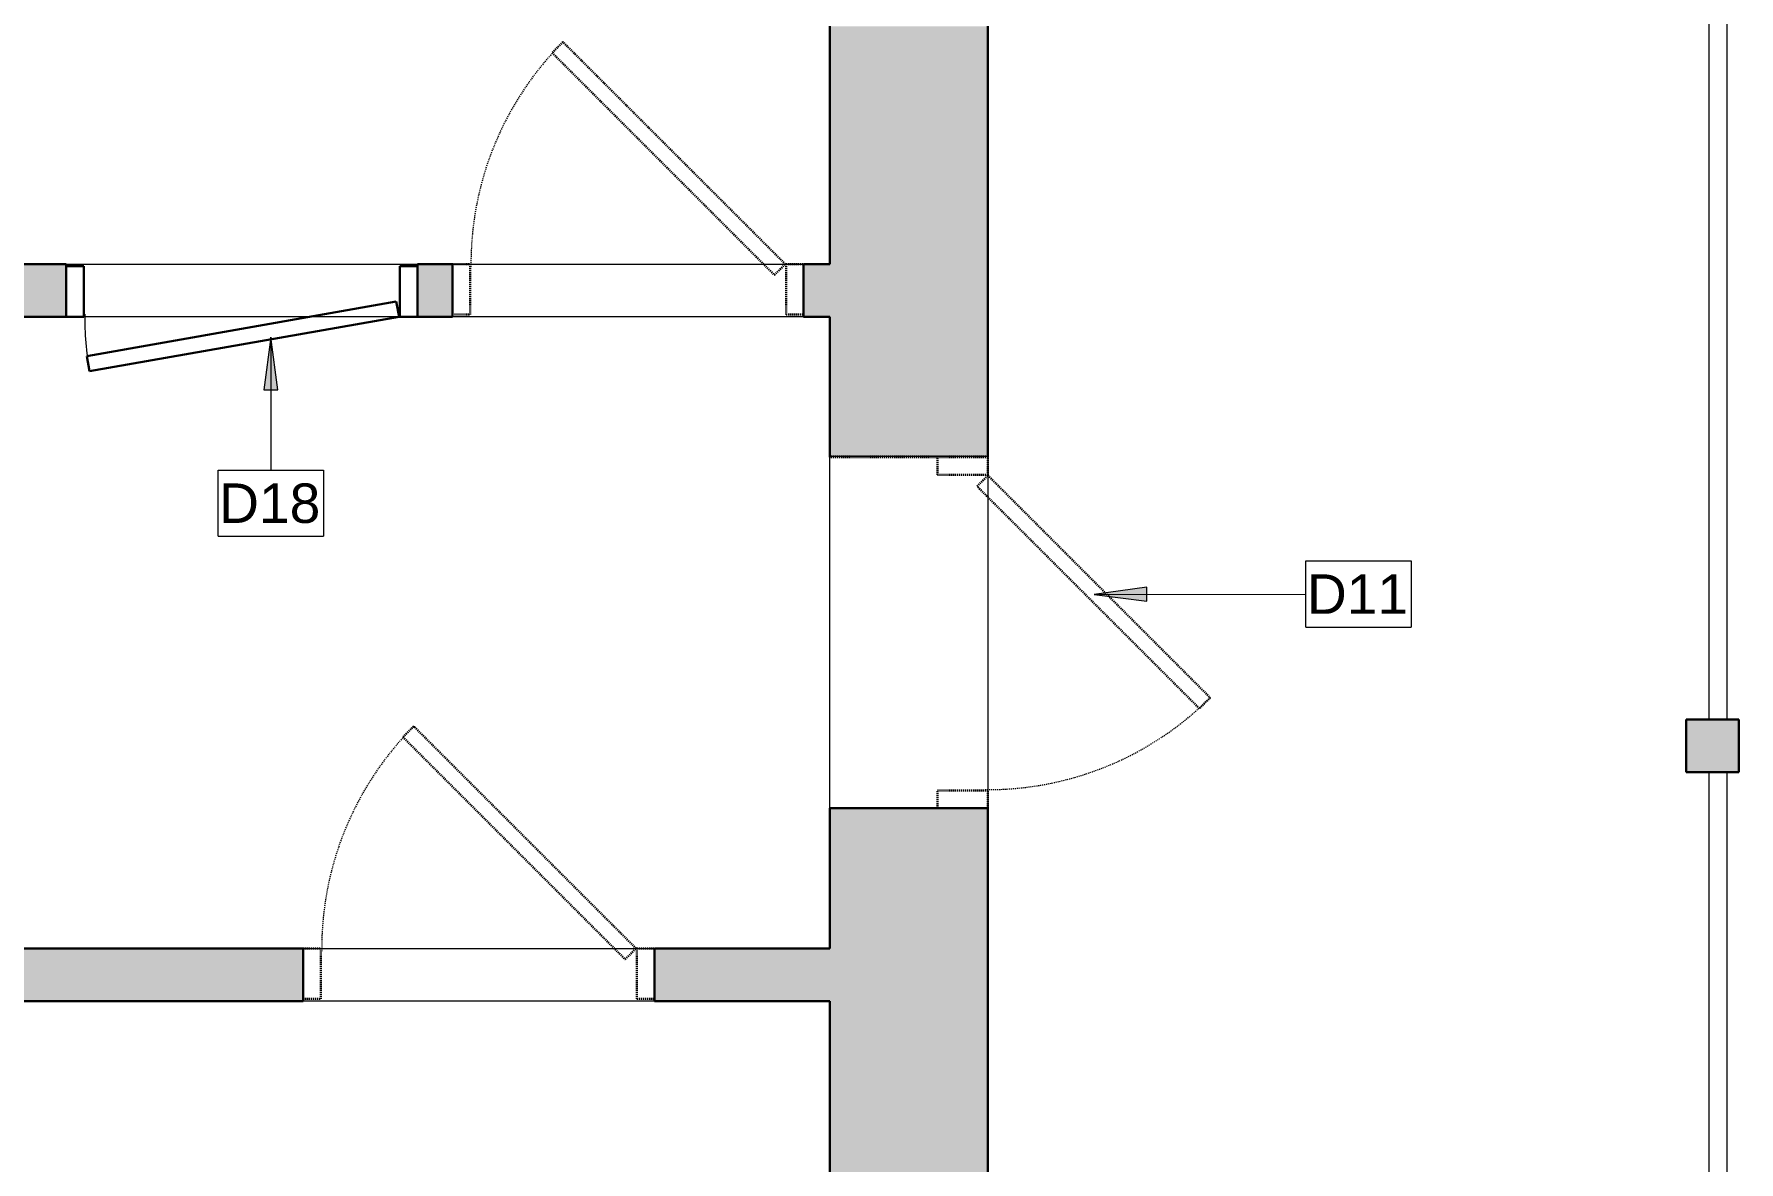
# Model space of a CAD drawing. Header units: inches. Extents: x -1176 to 1545, y -2552 to 978.
# Drawn here: x -862.7 to -668.5, y -1133.6 to -1005.1 of the extents above; entities that cross this region are included whole.
import ezdxf

# ---------------------------------------------------------------- set-up
doc = ezdxf.new("R2010")
doc.units = ezdxf.units.IN
doc.header["$MEASUREMENT"] = 0
doc.linetypes.add('Demolished', pattern=[0.1875, 0.125, -0.0625])
for name, color, linetype, lineweight in [('A-ANNO-KEYN', 231, 'Continuous', 9), ('A-COLS', 52, 'Continuous', 18), ('A-DOOR', 31, 'Demolished', 9), ('A-DOOR-FRAM', 31, 'Demolished', 30), ('A-FLOR', 192, 'Continuous', 18), ('A-FLOR-HRAL', 11, 'Continuous', 18), ('A-WALL', 113, 'Continuous', 18), ('A-WALL-PATT', 111, 'Continuous', 18)]:
    doc.layers.add(name, color=color, linetype=linetype, lineweight=lineweight)
doc.styles.add('Arial', font='arial.ttf', dxfattribs={"height": 4.5})

# ---------------------------------------------------------------- blocks, each defined once
blk = doc.blocks.new('Top Rail Type - Top Rail_Internal_-5050133-2nd Floor Demo')
at = {"layer": 'A-FLOR-HRAL', "lineweight": 9}
for p, q in [((-671.86, -1083.19), (-671.86, -909.19)), ((-669.86, -909.19), (-669.86, -1083.19)), ((-671.86, -1266.19), (-671.86, -1089.19)), ((-669.86, -1089.19), (-669.86, -1266.19))]:
    blk.add_line(p, q, dxfattribs=at)
blk = doc.blocks.new('Single Flush - D2 3_ X 7_3_-7041559-2nd Floor Demo')
at = {"layer": 'A-DOOR', "color": 250, "lineweight": 30}
for p, q in [((-8.65, -33.09), (16.67, -7.76)), ((16.67, -7.76), (17.91, -9)), ((17.91, -9), (-7.42, -34.32)), ((-7.42, -34.32), (-8.65, -33.09))]:
    blk.add_line(p, q, dxfattribs=at)
at = {"layer": 'A-DOOR', "color": 7}
blk.add_arc((17.91, -9), 35.81, 179.5, 225, dxfattribs=at)
at = {"layer": 'A-DOOR-FRAM', "color": 250}
for p, q in [((-20, -3.25), (-20, -9)), ((-20, -3.25), (-18, -3.25)), ((-18, -3.25), (-18, -9)), ((18, -3.25), (18, -9)), ((18, -3.25), (20, -3.25)), ((20, -3.25), (20, -9)), ((-20, -9), (-18, -9)), ((18, -9), (20, -9))]:
    blk.add_line(p, q, dxfattribs=at)
blk = doc.blocks.new('Single Flush - D2 3_ X 8_-8252910-2nd Floor Demo')
at = {"layer": 'A-DOOR', "color": 8, "linetype": 'Continuous', "lineweight": 30}
for p, q in [((-17.67, -7.5), (17.6, -1.28)), ((17.6, -1.28), (17.91, -3)), ((17.91, -3), (-17.36, -9.22)), ((-17.36, -9.22), (-17.67, -7.5))]:
    blk.add_line(p, q, dxfattribs=at)
at = {"layer": 'A-DOOR', "linetype": 'Continuous'}
blk.add_arc((17.91, -3), 35.81, 179.5, 190, dxfattribs=at)
at = {"layer": 'A-DOOR-FRAM', "color": 8, "linetype": 'Continuous'}
for p, q in [((-20, 2.75), (-20, -3)), ((-20, 2.75), (-18, 2.75)), ((-18, 2.75), (-18, -3)), ((18, 2.75), (18, -3)), ((18, 2.75), (20, 2.75)), ((20, 2.75), (20, -3)), ((-20, -3), (-18, -3)), ((18, -3), (20, -3))]:
    blk.add_line(p, q, dxfattribs=at)
blk = doc.blocks.new('Single Flush - D2 3_ X 8_-8252891-2nd Floor Demo')
at = {"layer": 'A-DOOR', "color": 250, "lineweight": 30}
for p, q in [((-7.42, 28.32), (-8.65, 27.09)), ((17.91, 3), (-7.42, 28.32)), ((-8.65, 27.09), (16.67, 1.76)), ((16.67, 1.76), (17.91, 3))]:
    blk.add_line(p, q, dxfattribs=at)
at = {"layer": 'A-DOOR', "color": 7}
blk.add_arc((17.91, 3), 35.81, 135, 180.5, dxfattribs=at)
at = {"layer": 'A-DOOR-FRAM', "color": 250}
for p, q in [((-20, -2.75), (-20, 3)), ((-20, 3), (-18, 3)), ((-18, -2.75), (-18, 3)), ((18, -2.75), (18, 3)), ((18, 3), (20, 3)), ((20, -2.75), (20, 3)), ((-20, -2.75), (-18, -2.75)), ((18, -2.75), (20, -2.75))]:
    blk.add_line(p, q, dxfattribs=at)
blk = doc.blocks.new('Single Flush - D2 3_ X 7_3_-8110891-2nd Floor Demo')
at = {"layer": 'A-DOOR', "color": 250, "lineweight": 30}
for p, q in [((-7.42, 28.32), (-8.65, 27.09)), ((17.91, 3), (-7.42, 28.32)), ((-8.65, 27.09), (16.67, 1.76)), ((16.67, 1.76), (17.91, 3))]:
    blk.add_line(p, q, dxfattribs=at)
at = {"layer": 'A-DOOR', "color": 7}
blk.add_arc((17.91, 3), 35.81, 135, 180.5, dxfattribs=at)
at = {"layer": 'A-DOOR-FRAM', "color": 250}
for p, q in [((-20, -2.75), (-20, 3)), ((-20, 3), (-18, 3)), ((-18, -2.75), (-18, 3)), ((18, -2.75), (18, 3)), ((18, 3), (20, 3)), ((20, -2.75), (20, 3)), ((-20, -2.75), (-18, -2.75)), ((18, -2.75), (20, -2.75))]:
    blk.add_line(p, q, dxfattribs=at)
blk = doc.blocks.new('Keynote Tag - Keynote Number - Boxed-135510-2nd Floor Demo')
at = {"layer": 'A-ANNO-KEYN'}
for p, q in [((-0.125, -0.0792), (-0.125, 0.0781)), ((-0.125, 0.0781), (0.125, 0.0781)), ((0.125, 0.0781), (0.125, -0.0792)), ((-0.125, -0.0792), (0.125, -0.0792))]:
    blk.add_line(p, q, dxfattribs=at)

msp = doc.modelspace()

# ---------------------------------------------------------------- hatches: boundary and pattern name
at = {"layer": 'A-ANNO-KEYN'}
for points in [[(-835.74, -1039.63), (-836.53, -1045.63), (-834.95, -1045.63)], [(-741.94, -1068.94), (-735.94, -1069.72), (-735.94, -1068.14)]]:
    msp.add_hatch(color=256, dxfattribs=at).paths.add_polyline_path(points, flags=0)
at = {"layer": 'A-COLS'}
msp.add_hatch(color=250, dxfattribs=at).paths.add_polyline_path([(-674.48, -1089.19), (-668.48, -1089.19), (-668.48, -1083.19), (-674.48, -1083.19)], flags=0)
at = {"layer": 'A-WALL-PATT'}
h = msp.add_hatch(color=250, dxfattribs=at)
h.paths.add_polyline_path([(-754.04, -1262.19), (-754.04, -1210.19), (-772.04, -1210.19), (-772.04, -1262.19), (-757.66, -1262.19)], flags=0)
h.paths.add_polyline_path([(-769.38, -1170.19), (-754.04, -1170.19), (-754.04, -1093.3), (-772.04, -1093.3), (-772.04, -1170.19)], flags=0)
h.paths.add_polyline_path([(-754.04, -1053.19), (-754.04, -1004.19), (-772.04, -1004.19), (-772.04, -1053.19), (-757.66, -1053.19)], flags=0)
h.paths.add_polyline_path([(-757.66, -962.19), (-754.04, -962.19), (-754.04, -860.19), (-772.04, -860.19), (-772.04, -962.19)], flags=0)
h.paths.add_polyline_path([(-757.66, -818.19), (-754.04, -818.19), (-754.04, -716.19), (-772.04, -716.19), (-772.04, -818.19), (-769.38, -818.19)], flags=0)
h.paths.add_polyline_path([(-772.04, -674.19), (-754.04, -674.19), (-754.04, -572.19), (-772.04, -572.19), (-772.04, -666.25)], flags=0)
h.paths.add_polyline_path([(-772.04, -530.19), (-754.04, -530.19), (-754.04, -428.19), (-772.04, -428.19), (-772.04, -529.77)], flags=0)
h.paths.add_polyline_path([(-769.38, -386.19), (-754.04, -386.19), (-754.04, -278.19), (-772.04, -278.19), (-772.04, -386.19)], flags=0)
h.paths.add_polyline_path([(-757.66, -236.19), (-754.04, -236.19), (-754.04, -122.5), (-772.04, -122.5), (-772.04, -236.19)], flags=0)
h.paths.add_polyline_path([(-772.04, -80.5), (-754.04, -80.5), (-754.04, 16.25), (-772.04, 16.25), (-772.04, -72.63)], flags=0)
h = msp.add_hatch(color=250, dxfattribs=at)
h.paths.add_polyline_path([(-772.04, -1037.3), (-772.04, -1031.3), (-775.04, -1031.3), (-775.04, -1037.3)], flags=0)
h.paths.add_polyline_path([(-815.04, -1037.3), (-815.04, -1031.3), (-819.04, -1031.3), (-819.04, -1037.3)], flags=0)
h.paths.add_polyline_path([(-859.04, -1037.3), (-859.04, -1031.3), (-1017.06, -1031.3), (-1017.06, -1037.3), (-945.25, -1037.3)], flags=0)
h = msp.add_hatch(color=250, dxfattribs=at)
h.paths.add_polyline_path([(-772.04, -1115.3), (-772.04, -1109.3), (-792.04, -1109.3), (-792.04, -1115.3)], flags=0)
h.paths.add_polyline_path([(-851.46, -1115.3), (-832.04, -1115.3), (-832.04, -1109.3), (-1017.06, -1109.3), (-1017.06, -1115.3), (-945.25, -1115.3)], flags=0)

# ---------------------------------------------------------------- linework, layer by layer
at = {"layer": 'A-ANNO-KEYN'}
for p, q in [((-835.74, -1039.63), (-836.53, -1045.63)), ((-834.95, -1045.63), (-835.74, -1039.63)), ((-835.74, -1039.63), (-835.74, -1054.77)), ((-836.53, -1045.63), (-834.95, -1045.63)), ((-735.94, -1068.14), (-741.94, -1068.94)), ((-735.94, -1069.72), (-735.94, -1068.14)), ((-741.94, -1068.94), (-717.81, -1068.91)), ((-741.94, -1068.94), (-735.94, -1069.72))]:
    msp.add_line(p, q, dxfattribs=at)
at = {"layer": 'A-COLS', "color": 8, "lineweight": 30}
for p, q in [((-674.48, -1089.19), (-674.48, -1083.19)), ((-674.48, -1083.19), (-668.48, -1083.19)), ((-668.48, -1089.19), (-668.48, -1083.19)), ((-668.48, -1089.19), (-674.48, -1089.19))]:
    msp.add_line(p, q, dxfattribs=at)
at = {"layer": 'A-FLOR'}
for p, q in [((-772.04, -1093.3), (-772.04, -1053.3)), ((-754.04, -1053.3), (-754.04, -1093.3))]:
    msp.add_line(p, q, dxfattribs=at)
at = {"layer": 'A-WALL', "color": 8, "lineweight": 30}
for p, q in [((-772.04, -1004.19), (-772.04, -1031.3)), ((-754.04, -1004.19), (-754.04, -1053.3)), ((-1017.06, -1031.3), (-859.04, -1031.3)), ((-859.04, -1031.3), (-859.04, -1037.3)), ((-819.04, -1031.3), (-815.04, -1031.3)), ((-819.04, -1031.3), (-819.04, -1037.3)), ((-815.04, -1031.3), (-815.04, -1037.3)), ((-772.04, -1031.3), (-775.04, -1031.3)), ((-775.04, -1031.3), (-775.04, -1037.3)), ((-1017.06, -1037.3), (-859.04, -1037.3)), ((-819.04, -1037.3), (-815.04, -1037.3)), ((-772.04, -1037.3), (-775.04, -1037.3)), ((-772.04, -1037.3), (-772.04, -1053.3)), ((-754.04, -1093.3), (-772.04, -1093.3)), ((-772.04, -1109.3), (-772.04, -1093.3)), ((-754.04, -1170.19), (-754.04, -1093.3)), ((-1017.06, -1109.3), (-832.04, -1109.3)), ((-832.04, -1109.3), (-832.04, -1115.3)), ((-772.04, -1109.3), (-792.04, -1109.3)), ((-792.04, -1109.3), (-792.04, -1115.3)), ((-1017.06, -1115.3), (-832.04, -1115.3)), ((-772.04, -1115.3), (-792.04, -1115.3)), ((-772.04, -1170.19), (-772.04, -1115.3))]:
    msp.add_line(p, q, dxfattribs=at)
at = {"layer": 'A-WALL', "lineweight": 9}
for p, q in [((-859.04, -1031.3), (-819.04, -1031.3)), ((-815.04, -1031.3), (-775.04, -1031.3)), ((-819.04, -1037.3), (-859.04, -1037.3)), ((-775.04, -1037.3), (-815.04, -1037.3)), ((-772.04, -1053.19), (-754.04, -1053.19)), ((-832.04, -1109.3), (-792.04, -1109.3)), ((-792.04, -1115.3), (-832.04, -1115.3))]:
    msp.add_line(p, q, dxfattribs=at)
at = {"layer": 'A-WALL', "color": 7, "linetype": 'Demolished', "lineweight": 9}
msp.add_line((-754.04, -1053.19), (-772.04, -1053.19), dxfattribs=at)
at = {"layer": 'A-WALL', "color": 250, "linetype": 'Demolished', "lineweight": 30}
msp.add_line((-754.04, -1053.3), (-772.04, -1053.3), dxfattribs=at)

# ---------------------------------------------------------------- block references
at = {"layer": 'A-ANNO-KEYN', "xscale": 47.99999999999997, "yscale": 47.99999999999997, "zscale": 47.99999999999997}
for p in [(-835.74, -1058.52), (-711.81, -1068.88)]:
    msp.add_blockref('Keynote Tag - Keynote Number - Boxed-135510-2nd Floor Demo', p, dxfattribs=at)
at = {"layer": 'A-DOOR', "color": 7}
for name, p in [('Single Flush - D2 3_ X 7_3_-8110891-2nd Floor Demo', (-795.04, -1034.3)), ('Single Flush - D2 3_ X 8_-8252891-2nd Floor Demo', (-812.04, -1112.3))]:
    msp.add_blockref(name, p, dxfattribs=at)
at = {"layer": 'A-DOOR', "linetype": 'Continuous', "lineweight": 18}
msp.add_blockref('Single Flush - D2 3_ X 8_-8252910-2nd Floor Demo', (-839.04, -1034.3), dxfattribs=at)
at = {"layer": 'A-DOOR', "color": 7, "rotation": 89.99999999999991}
msp.add_blockref('Single Flush - D2 3_ X 7_3_-7041559-2nd Floor Demo', (-763.04, -1073.3), dxfattribs=at)
at = {"layer": 'A-FLOR-HRAL', "lineweight": 9}
msp.add_blockref('Top Rail Type - Top Rail_Internal_-5050133-2nd Floor Demo', (0, 0), dxfattribs=at)

# ---------------------------------------------------------------- texts
at = {"layer": 'A-ANNO-KEYN', "char_height": 4.5, "width": 14.0895, "attachment_point": 1, "style": 'Arial'}
for s, insert in [('D18', (-841.63, -1056.3)), ('D11', (-717.7, -1066.66))]:
    msp.add_mtext(s, dxfattribs=dict(at, insert=insert))

doc.saveas('drawing.dxf')
